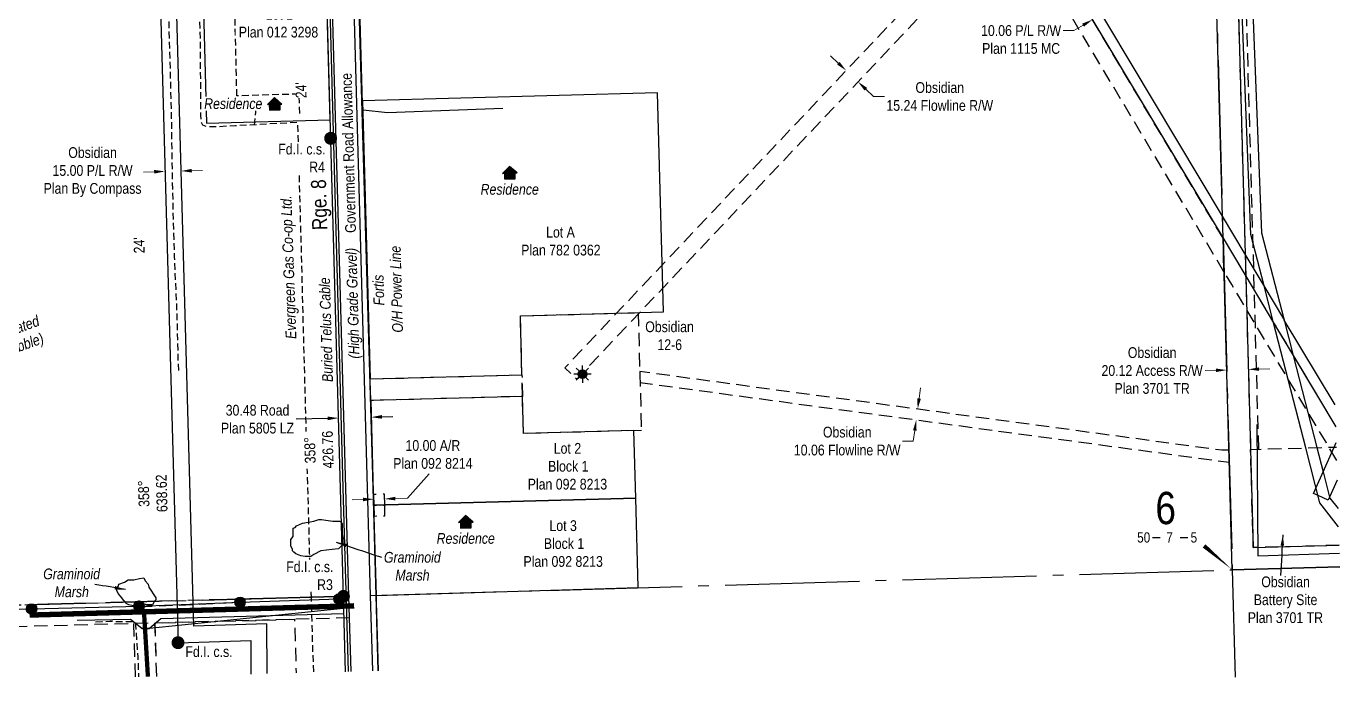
# Model space of a CAD drawing. Extents: x 628501 to 635392, y 5905924 to 5910752.
# Drawn here: x 631315 to 632537, y 5905937 to 5906545 of the extents above; entities that cross this region are included whole.
import ezdxf
from ezdxf.enums import TextEntityAlignment as Align

# ---------------------------------------------------------------- set-up
doc = ezdxf.new("R2010")
doc.units = 0
doc.header["$LTSCALE"] = 5
doc.header["$PDSIZE"] = 0.5
for name, pattern in [('foc-ACCESSROAD', [3.75, 2.5, -1.25]), ('foc-FLOWLINE', [3.75, 2.5, -1.25]), ('foc-QUARTERLINE', [33, 25, -3, 2, -3]), ('POWERLINE5', [7.8, 2.4, -0.6, 0.6, -0.6, 0.6, -0.6, 2.4]), ('UG_PIPE', [1.875, 1.25, -0.625])]:
    doc.linetypes.add(name, pattern=pattern)
doc.layers.get('Defpoints').update_dxf_attribs({"color": 9})
for name, color, linetype in [('10', 1, 'Continuous'), ('9', 3, 'Continuous'), ('AS-FENCE', 48, 'foc-FENCE'), ('AS-PIPE-UG', 44, 'UG_PIPE'), ('AS-PIPE-UG-T', 44, 'Continuous'), ('AS-POWER', 104, 'foc-POWER'), ('AS-POWER-EXISTING', 72, 'POWERLINE5'), ('AS-POWER-T', 104, 'Continuous'), ('AS-RESIDENCE', 14, 'Continuous'), ('AS-ROADS', 254, 'Continuous'), ('AS-TELEPHONE-T', 224, 'Continuous'), ('AS-TELUS', 224, 'foc-TEL'), ('C-AR', 13, 'foc-ACCESSROAD'), ('C-FLOWLINE', 13, 'foc-FLOWLINE'), ('C-RW', 13, 'Continuous'), ('C-WS', 13, 'foc-ACCESSROAD'), ('C-WS-S', 8, 'Continuous'), ('D-TXT', 6, 'Continuous'), ('F-AR', 190, 'foc-ACCESSROAD'), ('F-RW', 190, 'Continuous'), ('L-BD', 7, 'Continuous'), ('L-MON', 1, 'Continuous'), ('L-QSEC', 8, 'foc-QUARTERLINE'), ('L-ROAD-T', 7, 'Continuous'), ('L-SEC', 7, 'Continuous'), ('L-SECLBL', 7, 'Continuous'), ('L-TITLEDB', 4, 'Continuous'), ('L-TITLEDB-T', 4, 'Continuous'), ('WETLAND', 143, 'Continuous'), ('WETLAND-T', 146, 'Continuous')]:
    doc.layers.add(name, color=color, linetype=linetype)
for name, color, linetype, lineweight in [('AS-GENERAL', 48, 'Continuous', 18), ('C-FLOWLINE-T', 13, 'Continuous', 9), ('C-RW-T', 13, 'Continuous', 9), ('C-WS-T', 13, 'Continuous', 9), ('F-AR-T', 190, 'Continuous', 9), ('F-RW-T', 190, 'Continuous', 9), ('T-TEXT', 48, 'Continuous', 18)]:
    doc.layers.add(name, color=color, linetype=linetype, lineweight=lineweight)
doc.styles.add('80CG', font='ARIALN.TTF', dxfattribs={"height": 10})
doc.styles.add('80L', font='ARIALN.TTF', dxfattribs={"height": 10})
doc.styles.add('80LS', font='ARIALNI.TTF', dxfattribs={"height": 10})
doc.styles.add('foc-LtypeFont', font='ARIALN.TTF', dxfattribs={"height": 7.35})
doc.styles.add('SIMPLEX', font='ARIALN.TTF')
doc.linetypes.add('foc-FENCE', pattern='A,10,-1,["X",foc-LtypeFont,S=0.2,R=0,X=-0.625,Y=-0.75],-1.24', length=12.24)
doc.linetypes.add('foc-POWER', pattern='A,6,-1,["P",foc-LtypeFont,S=0.2,R=0,X=-0.625,Y=-0.75],-1.24,4', length=12.24)
doc.linetypes.add('foc-POWER_BURIED', pattern='A,10,-1,["P",foc-LtypeFont,S=0.2,R=0,X=-0.425,Y=-0.75],-2', length=13)
doc.linetypes.add('foc-TEL', pattern='A,2,-1,["T",foc-LtypeFont,S=0.2,R=0,X=-0.425,Y=-0.75],-1.24,8', length=12.24)
doc.dimstyles.new('Compass 5 000', dxfattribs={"dimscale": 5, "dimtxt": 9, "dimasz": 2, "dimexe": 0.2, "dimexo": 0.0625, "dimgap": 0.5, "dimtad": 0, "dimtih": 1, "dimtoh": 1, "dimzin": 0, "dimdsep": 46, "dimtxsty": '80CG', "dimcen": 0.1, "dimse1": 1, "dimse2": 1, "dimclrd": 256, "dimclrt": 256, "dimaunit": 1, "dimadec": 4, "dimazin": 0, "dimtfac": 0.06, "dimtofl": 0, "dimtmove": 0, "dimatfit": 1, "dimfxl": 0.2, "dimtolj": 1, "dimtzin": 0, "dimlwd": -1, "dimarcsym": 0})

# ---------------------------------------------------------------- blocks, each defined once
blk = doc.blocks.new('L-SECLBL')
at = {"layer": '9', "color": 7}
for p, q in [((-5.1, -27.8), (-12.3, -27.8)), ((20.7, -27.8), (13.5, -27.8))]:
    blk.add_line(p, q, dxfattribs=at)
at = {"layer": '10', "color": 2, "style": 'SIMPLEX'}
blk.add_attdef('SEC', text='', height=30, dxfattribs=at).set_placement((0, 0), align=Align.MIDDLE)
at = {"layer": '10', "color": 5, "style": '80L'}
blk.add_attdef('TWP', text='', height=9.5, dxfattribs=at).set_placement((-14.4, -27.4), align=Align.MIDDLE_RIGHT)
blk.add_attdef('RGE', text='', height=9.5, dxfattribs=at).set_placement((3.6, -27.4), align=Align.MIDDLE_CENTER)
blk.add_attdef('MER', text='', height=9.5, dxfattribs=at).set_placement((23.2, -27.4), align=Align.MIDDLE_LEFT)
blk = doc.blocks.new('POWERPOLE')
h = blk.add_hatch(color=255)
edge = h.paths.add_edge_path()
edge.add_arc((0, 0), 0.96, 0, 360)
at = {"linetype": 'Continuous'}
for p, q in [((0.68, -0.68), (-0.68, 0.68)), ((-0.68, -0.68), (0.68, 0.68))]:
    blk.add_line(p, q, dxfattribs=at)
blk.add_circle((0, 0), 0.96, dxfattribs=at)
blk = doc.blocks.new('*D403')
at = {"layer": 'C-FLOWLINE-T', "transparency": 16777216}
for p, q in [((632145.9, 5906198.2), (632147.3, 5906208.1)), ((632141.9, 5906168.4), (632140.6, 5906158.5)), ((632140.6, 5906158.5), (632130.6, 5906158.5))]:
    blk.add_line(p, q, dxfattribs=at)
for points in [[(632144.3, 5906198.4), (632147.6, 5906198), (632144.6, 5906188.3)], [(632140.3, 5906168.6), (632143.6, 5906168.2), (632143.3, 5906178.3)]]:
    blk.add_solid(points, dxfattribs=at)
at = {"layer": 'Defpoints', "color": 0, "transparency": 16777216}
for p in [(632143.3, 5906178.3), (632144.7, 5906178.1), (632146, 5906188.1)]:
    blk.add_point(p, dxfattribs=at)
at = {"layer": 'C-FLOWLINE-T', "transparency": 16777216, "insert": (632079.1, 5906158.5), "char_height": 10, "attachment_point": 5, "style": '80CG'}
blk.add_mtext('\\A1;Obsidian\\P10.06 Flowline R/W', dxfattribs=at)
blk = doc.blocks.new('*D404')
at = {"layer": 'C-FLOWLINE-T', "transparency": 16777216}
for p, q in [((632070.8, 5906510.4), (632063.6, 5906517.2)), ((632096.4, 5906486.1), (632103.7, 5906479.3)), ((632103.7, 5906479.3), (632113.7, 5906479.3))]:
    blk.add_line(p, q, dxfattribs=at)
for points in [[(632072, 5906511.6), (632069.7, 5906509.1), (632078.1, 5906503.5)], [(632097.6, 5906487.4), (632095.3, 5906484.9), (632089.2, 5906493)]]:
    blk.add_solid(points, dxfattribs=at)
at = {"layer": 'Defpoints', "color": 0, "transparency": 16777216}
for p in [(632070.6, 5906495.5), (632081.6, 5906485.1), (632089.2, 5906493)]:
    blk.add_point(p, dxfattribs=at)
at = {"layer": 'C-FLOWLINE-T', "transparency": 16777216, "insert": (632165.2, 5906479.3), "char_height": 10, "attachment_point": 5, "style": '80CG'}
blk.add_mtext('\\A1;Obsidian\\P15.24 Flowline R/W', dxfattribs=at)
blk = doc.blocks.new('*D418')
at = {"layer": 'C-RW-T', "transparency": 16777216}
for p, q in [((632462.3, 5906225.6), (632472.3, 5906225.8)), ((632422.2, 5906224.5), (632412.2, 5906224.2))]:
    blk.add_line(p, q, dxfattribs=at)
for points in [[(632422.2, 5906226.1), (632422.3, 5906222.8), (632432.2, 5906224.7)], [(632462.3, 5906227.2), (632462.4, 5906223.9), (632452.3, 5906225.3)]]:
    blk.add_solid(points, dxfattribs=at)
at = {"layer": 'Defpoints', "color": 0, "transparency": 16777216}
for p in [(632431.9, 5906235.4), (632452, 5906236), (632432.2, 5906224.7)]:
    blk.add_point(p, dxfattribs=at)
at = {"layer": 'C-RW-T', "transparency": 16777216, "insert": (632362.8, 5906224.2), "char_height": 10, "attachment_point": 5, "style": '80CG'}
blk.add_mtext('\\A1;Obsidian\\P20.12 Access R/W\\PPlan 3701 TR', dxfattribs=at)
blk = doc.blocks.new('*D420')
at = {"layer": 'Defpoints', "color": 0, "transparency": 16777216}
for p in [(632307.2, 5906550.9), (632309.4, 5906547.1), (632318.1, 5906552.3)]:
    blk.add_point(p, dxfattribs=at)
at = {"layer": 'F-RW-T', "transparency": 16777216}
for p, q in [((632324.4, 5906561.2), (632333, 5906566.4)), ((632298.6, 5906545.8), (632290, 5906540.7)), ((632290, 5906540.7), (632280, 5906540.7))]:
    blk.add_line(p, q, dxfattribs=at)
for points in [[(632323.5, 5906562.7), (632325.2, 5906559.8), (632315.8, 5906556.1)], [(632297.7, 5906547.2), (632299.4, 5906544.4), (632307.2, 5906550.9)]]:
    blk.add_solid(points, dxfattribs=at)
at = {"layer": 'F-RW-T', "transparency": 16777216, "insert": (632240.9, 5906540.7), "char_height": 10, "attachment_point": 5, "style": '80CG'}
blk.add_mtext('\\A1;Pembina\\P10.06 P/L R/W\\PPlan 1115 MC', dxfattribs=at)
blk = doc.blocks.new('*D431')
at = {"layer": 'Defpoints', "color": 0, "transparency": 16777216}
for p in [(631605, 5906205.3), (631635.5, 5906206.2), (631605.7, 5906180)]:
    blk.add_point(p, dxfattribs=at)
at = {"layer": 'L-TITLEDB-T', "transparency": 16777216}
for p, q in [((631595.7, 5906179.7), (631566.4, 5906178.9)), ((631646.2, 5906181.1), (631656.2, 5906181.4))]:
    blk.add_line(p, q, dxfattribs=at)
for points in [[(631595.7, 5906181.4), (631595.8, 5906178), (631605.7, 5906180)], [(631646.1, 5906182.8), (631646.2, 5906179.4), (631636.2, 5906180.8)]]:
    blk.add_solid(points, dxfattribs=at)
at = {"layer": 'L-TITLEDB-T', "transparency": 16777216, "insert": (631530.4, 5906178.9), "char_height": 10, "attachment_point": 5, "style": '80CG'}
blk.add_mtext('\\A1;30.48 Road \\PPlan 5805 LZ', dxfattribs=at)
blk = doc.blocks.new('res_occ')
for points in [[(0.1, 0.89), (-1.26, -0.37), (1.46, -0.37)], [(-0.9, -1.43), (1.1, -1.43), (1.1, -0.37), (-0.9, -0.37)]]:
    blk.add_hatch(color=14).paths.add_polyline_path(points)
at = {"color": 14}
for points in [[(0.1, 0.89), (-1.26, -0.37), (1.46, -0.37)], [(-0.9, -1.43), (1.1, -1.43), (1.1, -0.37), (-0.9, -0.37)]]:
    blk.add_lwpolyline(points, close=True, dxfattribs=at)
blk = doc.blocks.new('GAS')
h = blk.add_hatch(color=255)
h.dxf.hatch_style = 1
edge = h.paths.add_edge_path()
edge.add_arc((0, 0), 0.9, 0, 360)
for p, q in [((-0.81, 0), (-1.62, 0)), ((-0.57, 0.57), (-1.14, 1.14)), ((0, 0.81), (0, 1.62)), ((0.57, 0.57), (1.14, 1.14)), ((1.62, 0), (0.81, 0)), ((-0.57, -0.57), (-1.14, -1.14)), ((0, -0.81), (0, -1.62)), ((1.14, -1.14), (0.57, -0.57))]:
    blk.add_line(p, q)
blk.add_circle((0, 0), 0.8)
blk = doc.blocks.new('fdia')
at = {"color": 255, "const_width": 1}
blk.add_lwpolyline([(-0.5, 0, 1), (0.5, 0, 1)], format="xyb", close=True, dxfattribs=at)
blk = doc.blocks.new('Fdiaa')
blk.add_blockref('fdia', (0, 0))
blk = doc.blocks.new('fdib')
at = {"color": 1, "const_width": 1.6}
blk.add_lwpolyline([(-0.4, 0, 1), (0.4, 0, 1)], format="xyb", close=True, dxfattribs=at)
at = {"color": 1}
blk.add_circle((0, 0), 0.8, dxfattribs=at)
blk = doc.blocks.new('Fdibb')
blk.add_blockref('fdib', (0, 0))
blk = doc.blocks.new('fdicc')
for name in ['Fdibb', 'Fdiaa']:
    blk.add_blockref(name, (0, 0))
blk = doc.blocks.new('FDI')
blk.add_blockref('fdicc', (0, 0))
blk = doc.blocks.new('*D554')
at = {"layer": 'C-RW-T', "transparency": 16777216}
for p, q in [((631434.3, 5906409.3), (631424.3, 5906409)), ((631469.2, 5906410.3), (631479.2, 5906410.6))]:
    blk.add_line(p, q, dxfattribs=at)
for points in [[(631434.2, 5906411), (631434.3, 5906407.6), (631444.3, 5906409.6)], [(631469.2, 5906412), (631469.3, 5906408.6), (631459.2, 5906410)]]:
    blk.add_solid(points, dxfattribs=at)
at = {"layer": 'Defpoints', "color": 0, "transparency": 16777216}
for p in [(631444.2, 5906413.1), (631444.3, 5906409.6), (631459.1, 5906413.5)]:
    blk.add_point(p, dxfattribs=at)
at = {"layer": 'C-RW-T', "transparency": 16777216, "insert": (631376.9, 5906409), "char_height": 10, "attachment_point": 5, "style": '80CG'}
blk.add_mtext('\\A1;Obsidian\\P15.00 P/L R/W\\PPlan By Compass', dxfattribs=at)

msp = doc.modelspace()

# ---------------------------------------------------------------- linework, layer by layer
at = {"layer": 'AS-FENCE', "flags": 128}
for points in [[(631610.261, 5906009.17), (631610.492, 5906002.55), (631429.924, 5905984.171), (631422.636, 5905984.108)], [(631440.363, 5905993.228), (631429.925, 5905984.174)], [(631610.795, 5905997.802), (631440.375, 5905993.229), (631429.937, 5905984.175)], [(631422.652, 5905984.111), (631412.162, 5905992.331), (631362.68, 5905991.387)], [(631422.64, 5905984.11), (631412.15, 5905992.33)]]:
    msp.add_lwpolyline(points, dxfattribs=at)
at = {"layer": 'AS-GENERAL', "const_width": 1.5, "flags": 128}
for points in [[(631610.504, 5906002.551), (631610.341, 5906011.468)], [(631429.936, 5905984.172), (631422.648, 5905984.109)]]:
    msp.add_lwpolyline(points, dxfattribs=at)
at = {"layer": 'AS-PIPE-UG', "flags": 128}
for points in [[(631580.28, 5906015.492), (631578.887, 5906054.291), (631578.121, 5906085.477), (631576.34, 5906145.331), (631574.725, 5906206.774), (631572.804, 5906275.947), (631571.443, 5906332.282), (631569.727, 5906389.157), (631568.605, 5906433.947), (631567.742, 5906455.136), (631509.944, 5906452.076), (631495.077, 5906451.255), (631483.42, 5906451.26), (631479.619, 5906452.636), (631478.238, 5906455.261), (631477.726, 5906461.741), (631477.635, 5906477.418), (631477.342, 5906528.892), (631475.909, 5906577.961), (631474.147, 5906634.483), (631473.724, 5906664.353), (631474.469, 5906666.313), (631476.643, 5906668.339), (631480.983, 5906669.421), (631511.939, 5906669.682), (631533.986, 5906670.997), (631550.062, 5906672.164), (631553.156, 5906673.004), (631555.305, 5906673.925), (631556.255, 5906674.533), (631558.561, 5906676.549), (631560.419, 5906679.595), (631561.618, 5906683.178), (631561.572, 5906689.092), (631560.059, 5906725.72), (631558.696, 5906767.84), (631558.084, 5906795.031), (631557.351, 5906815.168), (631557.61, 5906840.237)], [(631445.254, 5906605.338), (631445.543, 5906600.537), (631446.219, 5906589.294), (631447.721, 5906549.625), (631449.08, 5906501.872), (631450.184, 5906459.331), (631450.64, 5906421.337), (631451.609, 5906375.853), (631452.935, 5906330.031), (631455.157, 5906280.147), (631456.347, 5906235.116), (631456.779, 5906223.473)], [(631580.32, 5906015.443), (631580.73, 5905996.155), (631581.251, 5905975.204), (631582.362, 5905943.135)], [(631379.742, 5905990.375), (631392.832, 5905990.771), (631407.892, 5905990.685), (631412.376, 5905990.701), (631414.209, 5905990.541), (631415.172, 5905990.549), (631416.116, 5905990.204), (631416.57, 5905989.166), (631416.765, 5905987.278), (631417.428, 5905979.904), (631418.079, 5905970.412), (631418.993, 5905957.555), (631419.749, 5905939.08)], [(631379.755, 5905990.375), (631392.844, 5905990.772), (631407.904, 5905990.686), (631412.388, 5905990.702), (631414.221, 5905990.542), (631415.184, 5905990.55), (631416.128, 5905990.205), (631416.582, 5905989.167), (631416.777, 5905987.279), (631417.44, 5905979.905), (631418.091, 5905970.412), (631419.005, 5905957.556), (631419.761, 5905939.081)]]:
    msp.add_lwpolyline(points, dxfattribs=at)
at = {"layer": 'AS-PIPE-UG'}
for points in [[(631569.668, 5906463.652), (631569.036, 5906481.643), (631511.22, 5906479.993), (631508.277, 5906600.968)], [(631527.461, 5906452.589), (631529.119, 5906467.97), (631529.628, 5906470.824)]]:
    msp.add_lwpolyline(points, dxfattribs=at)
at = {"layer": 'AS-POWER', "flags": 128}
for points in [[(631642.889, 5905944.645), (631638.115, 5906115.855), (631620.777, 5906709.453), (631617.604, 5906807.528), (631615.219, 5906904.895), (631612.058, 5907001.184), (631592.89, 5907723.276)], [(631320.176, 5906002.251), (631420.121, 5906004.942), (631514.177, 5906008.598), (631606.138, 5906011.559)], [(630719.511, 5905985.994), (631320.176, 5906002.251)]]:
    msp.add_lwpolyline(points, dxfattribs=at)
at = {"layer": 'AS-POWER', "linetype": 'foc-POWER_BURIED', "flags": 128}
for points in [[(631628.561, 5906467), (631651.327, 5906464.414), (631758.807, 5906468.479)], [(632460.177, 5906174.094), (632461.021, 5906051.82), (632537.012, 5906054.068)]]:
    msp.add_lwpolyline(points, dxfattribs=at)
at = {"layer": 'AS-ROADS', "flags": 128}
for points, const_width in [([(631318.479, 5905996.575), (631620.296, 5906005.183)], 5), ([(631424.761, 5905999.606), (631428.417, 5905939.296)], 4)]:
    msp.add_lwpolyline(points, dxfattribs=dict(at, const_width=const_width))
at = {"layer": 'AS-TELUS', "flags": 128}
for points in [[(631610.161, 5906115.137), (631566.275, 5907726.334)], [(631614.965, 5905943.948), (631610.161, 5906115.137)]]:
    msp.add_lwpolyline(points, dxfattribs=at)
at = {"layer": 'C-AR'}
for p, q in [((631610.341, 5906013.968), (630719.424, 5905990.115)), ((631616.091, 5905994.001), (630719.849, 5905970.01)), ((631416.784, 5905939.006), (631415.334, 5905988.627)), ((631436.612, 5905939.501), (631435.161, 5905989.105))]:
    msp.add_line(p, q, dxfattribs=at)
at = {"layer": 'C-AR', "color": 5}
msp.add_line((631420.009, 5906004.194), (631514.177, 5906008.598), dxfattribs=at)
at = {"layer": 'C-AR', "flags": 128}
msp.add_lwpolyline([(631635.183, 5906216.387), (631776.464, 5906220.253), (631776.956, 5906200.205), (631635.742, 5906196.292), (631635.183, 5906216.387)], close=True, dxfattribs=at)
at = {"layer": 'C-FLOWLINE', "flags": 128}
for points in [[(632429.658, 5906316.263), (632279.259, 5906567.914), (632218.261, 5906629.51), (631827.376, 5906216.261), (631816.308, 5906226.73), (632207.788, 5906640.608), (632200.791, 5906690.46), (632185.55, 5907393.654)], [(632428.809, 5906347.381), (632291.387, 5906577.319), (632222.257, 5906647.126), (632215.981, 5906691.847), (632200.779, 5907394.101)], [(632420.624, 5906641.506), (632448.039, 5906642.262), (632461.714, 5906150.953)], [(632420.826, 5906634.191), (632440.927, 5906634.746), (632454.4, 5906150.749)], [(632534.601, 5906140.625), (632531.016, 5906146.604), (632524.588, 5906157.446), (632507.51, 5906185.989), (632489.296, 5906216.433), (632481.014, 5906230.277), (632462.778, 5906260.792), (632443.679, 5906292.756), (632436.818, 5906304.235), (632429.666, 5906316.209), (632428.799, 5906347.397), (632449.909, 5906312.057), (632456.769, 5906300.579), (632475.869, 5906268.613), (632494.101, 5906238.102), (632533.731, 5906171.865)]]:
    msp.add_lwpolyline(points, dxfattribs=at)
msp.add_lwpolyline([(632434.298, 5906150.171), (632427.612, 5906149.978), (631886.101, 5906223.247), (631886.375, 5906213.061), (632434.612, 5906138.883)], close=True, dxfattribs=at)
at = {"layer": 'C-RW', "flags": 128}
for points in [[(632536.326, 5906078.678), (632518.989, 5906101.032), (632505.817, 5906152.23), (632475.869, 5906268.613), (632466.979, 5906303.091), (632454.641, 5906350.972), (632435.407, 5906843.295)], [(632445.455, 5906843.686), (632464.645, 5906352.438), (632485.244, 5906272.527), (632494.102, 5906238.102), (632516.121, 5906152.525), (632521.905, 5906130.05), (632527.992, 5906106.392), (632528.209, 5906105.551), (632535.852, 5906095.695)], [(631539.262, 5905942.061), (631539.012, 5905988.361), (631470.994, 5905986.29), (631449.938, 5906745.464), (631483.979, 5906781.393), (631588.878, 5906784.315), (631588.461, 5906799.305), (631477.36, 5906796.21), (631434.776, 5906751.264), (631456.421, 5905970.844), (631524.1, 5905972.905), (631524.269, 5905941.687)], [(632420.826, 5906634.191), (632440.927, 5906634.746), (632449.337, 5906332.616), (632449.909, 5906312.057), (632454.4, 5906150.749), (632456.944, 5906059.374), (632536.8, 5906061.671)], [(632537.361, 5906041.517), (632537.361, 5906041.517), (632437.401, 5906038.694), (632428.809, 5906347.381), (632428.237, 5906367.941), (632420.826, 5906634.191)]]:
    msp.add_lwpolyline(points, dxfattribs=at)
at = {"layer": 'C-WS'}
msp.add_lwpolyline([(631774.962, 5906275.12), (631884.621, 5906278.121), (631887.576, 5906168.528), (631777.918, 5906165.489), (631776.956, 5906200.205), (631776.464, 5906220.253)], close=True, dxfattribs=at)
at = {"layer": 'C-WS', "flags": 128}
for points in [[(632536.802, 5906061.586), (632456.944, 5906059.374), (632454.4, 5906150.749), (632534.255, 5906153.048)], [(631436.616, 5905939.501), (631434.969, 5905989.147), (631564.884, 5905992.627), (631566.224, 5905942.733)]]:
    msp.add_lwpolyline(points, dxfattribs=at)
at = {"layer": 'F-AR', "flags": 128}
for points in [[(631638.44, 5906108.763), (631638.716, 5906098.773), (631648.706, 5906099.048), (631648.431, 5906109.039), (631638.44, 5906108.763)], [(631638.716, 5906098.773), (631638.992, 5906088.782), (631648.982, 5906089.058), (631648.706, 5906099.048), (631638.716, 5906098.773)]]:
    msp.add_lwpolyline(points, close=True, dxfattribs=at)
at = {"layer": 'F-AR-T'}
for p, q in [((631628.566, 5906104.191), (631618.573, 5906103.915)), ((631658.542, 5906105.018), (631669.876, 5906105.33))]:
    msp.add_line(p, q, dxfattribs=at)
for points in [[(631628.52, 5906105.856), (631628.612, 5906102.525), (631638.559, 5906104.466)], [(631658.496, 5906106.683), (631658.588, 5906103.352), (631648.549, 5906104.742)]]:
    msp.add_solid(points, dxfattribs=at)
at = {"layer": 'F-RW', "flags": 128}
for points in [[(632533.164, 5906192.204), (632485.607, 5906271.121), (632485.244, 5906272.527), (632466.979, 5906303.091), (632449.337, 5906332.616), (632428.237, 5906367.941), (632300.677, 5906581.377), (632270.202, 5906685.382), (632175.168, 5906835.713), (632169.396, 5906844.845), (632160.388, 5906840.171), (632163.487, 5906835.373), (632260.95, 5906681.201), (632291.387, 5906577.319), (632428.809, 5906347.381), (632449.909, 5906312.057), (632475.869, 5906268.613), (632494.102, 5906238.102), (632533.731, 5906171.865)], [(632535.112, 5906122.268), (632527.992, 5906106.392), (632526.75, 5906103.619), (632517.224, 5906107.892), (632512.848, 5906109.856), (632515.308, 5906115.34), (632521.905, 5906130.05), (632532.192, 5906152.988), (632534.136, 5906157.323)]]:
    msp.add_lwpolyline(points, dxfattribs=at)
at = {"layer": 'L-QSEC'}
for p, q in [((632415.016, 5906842.974), (632437.376, 5906038.632)), ((631635.611, 5906014.67), (632437.376, 5906038.632)), ((632437.376, 5906038.632), (632537.361, 5906041.517)), ((632437.376, 5906038.632), (632440.153, 5905938.732)), ((631615.505, 5906014.111), (630727.109, 5905990.327)), ((630819.203, 5905992.79), (631610.329, 5906013.967))]:
    msp.add_line(p, q, dxfattribs=at)
at = {"layer": 'L-SEC'}
for p, q in [((631617.473, 5905944.011), (631615.505, 5906014.111)), ((631637.58, 5905944.512), (631635.611, 5906014.67))]:
    msp.add_line(p, q, dxfattribs=at)
at = {"layer": 'L-SEC', "color": 4, "flags": 128}
for points in [[(631610.309, 5906013.938), (631587.934, 5906818.26)], [(631615.485, 5906014.082), (631593.11, 5906818.404)]]:
    msp.add_lwpolyline(points, dxfattribs=at)
at = {"layer": 'L-SEC', "flags": 128}
msp.add_lwpolyline([(631635.587, 5906014.669), (631613.213, 5906818.963)], dxfattribs=at)
at = {"layer": 'L-SECLBL', "flags": 128}
msp.add_lwpolyline([(632437.374, 5906038.693, 0, 4, 0), (632411.132, 5906060.983, 0, 0, 0)], format="xyseb", dxfattribs=at)
at = {"layer": 'L-TITLEDB', "flags": 128}
for points in [[(631477.208, 5906665.564), (631483.034, 5906454.415), (631597.995, 5906457.587), (631592.124, 5906668.735)], [(631627.987, 5906475.225), (631635.183, 5906216.387), (631776.464, 5906220.253), (631774.962, 5906275.12), (631908.045, 5906278.762), (631902.46, 5906482.795)], [(631635.742, 5906196.292), (631638.453, 5906098.765), (631882.258, 5906105.494), (631880.517, 5906168.333), (631777.918, 5906165.489), (631776.956, 5906200.205)], [(631640.784, 5906014.822), (631884.568, 5906022.11), (631882.258, 5906105.494), (631638.453, 5906098.765), (631640.784, 5906014.822)]]:
    msp.add_lwpolyline(points, close=True, dxfattribs=at)
for points in [[(631612.296, 5905943.882), (631610.329, 5906013.967)], [(631642.754, 5905944.641), (631640.784, 5906014.822)]]:
    msp.add_lwpolyline(points, dxfattribs=at)
at = {"layer": 'WETLAND'}
for points in [[(631605.846, 5906058.352), (631599.893, 5906057.691), (631594.602, 5906057.029), (631589.31, 5906056.368), (631587.987, 5906055.707), (631584.018, 5906053.722), (631582.695, 5906053.061), (631580.049, 5906051.076), (631577.404, 5906051.076), (631574.758, 5906051.076), (631570.789, 5906051.738), (631566.159, 5906053.722), (631564.174, 5906055.045), (631562.851, 5906056.368), (631562.851, 5906057.691), (631561.529, 5906060.998), (631561.529, 5906064.967), (631561.529, 5906066.951), (631563.513, 5906069.597), (631563.513, 5906074.227), (631563.513, 5906077.535), (631565.497, 5906078.196), (631566.82, 5906079.519), (631572.112, 5906082.165), (631579.388, 5906083.488), (631582.695, 5906084.149), (631587.325, 5906085.472), (631589.971, 5906085.472), (631593.94, 5906084.811), (631600.555, 5906084.149), (631603.862, 5906084.149), (631607.169, 5906084.149), (631609.154, 5906081.503), (631609.154, 5906078.858), (631609.154, 5906076.212), (631609.154, 5906074.227), (631609.154, 5906071.582), (631609.815, 5906068.274), (631609.815, 5906066.29), (631609.815, 5906062.983), (631609.154, 5906061.66), (631605.846, 5906058.352)], [(631429.237, 5906022.634), (631435.851, 5906012.712), (631435.851, 5906010.727), (631434.528, 5906009.404), (631432.544, 5906006.097), (631430.56, 5906006.097), (631427.252, 5906006.097), (631425.268, 5906006.759), (631421.961, 5906006.759), (631419.976, 5906006.097), (631417.33, 5906004.774), (631413.362, 5906005.436), (631410.716, 5906006.097), (631408.07, 5906007.42), (631407.408, 5906008.743), (631406.086, 5906010.066), (631402.778, 5906014.035), (631400.794, 5906016.68), (631399.471, 5906019.326), (631398.148, 5906021.972), (631400.794, 5906023.295), (631401.455, 5906025.279), (631406.747, 5906027.264), (631410.054, 5906029.248), (631415.346, 5906029.248), (631420.638, 5906030.571), (631424.606, 5906031.233), (631425.929, 5906028.587), (631428.575, 5906025.279), (631429.237, 5906022.634)]]:
    msp.add_lwpolyline(points, close=True, dxfattribs=at)

# ---------------------------------------------------------------- block references
at = {"layer": 'AS-POWER-EXISTING'}
for p, xscale, yscale, zscale in [((631420.108, 5906004.919), 4.999999999999975, 4.999999999999975, 4.999999999999975), ((631420.109, 5906004.942), 4.999999999999975, 4.999999999999975, 4.999999999999975), ((631420.109, 5906004.941), 4.999999999999985, 4.999999999999985, 4.999999999999985), ((631420.121, 5906004.942), 5.000000000000006, 5.000000000000006, 5.000000000000006), ((631514.165, 5906008.597), 4.999999999999975, 4.999999999999975, 4.999999999999975), ((631514.177, 5906008.598), 5.000000000000006, 5.000000000000006, 5.000000000000006), ((631606.126, 5906011.558), 4.999999999999985, 4.999999999999985, 4.999999999999985), ((631606.127, 5906011.559), 4.999999999999975, 4.999999999999975, 4.999999999999975), ((631606.138, 5906011.559), 5.000000000000006, 5.000000000000006, 5.000000000000006)]:
    msp.add_blockref('POWERPOLE', p, dxfattribs=dict(at, xscale=xscale, yscale=yscale, zscale=zscale))
at = {"layer": 'AS-RESIDENCE', "xscale": 4.998401599999966, "yscale": 4.998401599999966, "zscale": 49.83267434244253, "rotation": 1.469668790184736}
for p in [(631545.833, 5906473.936), (631764.561, 5906409.836), (631723.641, 5906084.859)]:
    msp.add_blockref('res_occ', p, dxfattribs=at)
at = {"layer": 'C-WS-S', "xscale": 4.999999999999992, "yscale": 4.999999999999992, "zscale": 4.999999999999992}
msp.add_blockref('GAS', (631832.717, 5906220.849), dxfattribs=at)
at = {"layer": 'L-MON', "xscale": 4.999999999999968, "yscale": 4.999999999999968, "zscale": 4.999999999999968}
for p in [(631598.436, 5906440.394), (631610.309, 5906013.938)]:
    msp.add_blockref('FDI', p, dxfattribs=at)
at = {"layer": 'L-MON', "color": 6, "xscale": 4.999999999999977, "yscale": 4.999999999999977, "zscale": 4.999999999999977}
msp.add_blockref('FDI', (631456.421, 5905970.844), dxfattribs=at)
at = {"layer": 'L-SECLBL', "color": 2}
msp.add_blockref('L-SECLBL', (632375.406, 5906096.256), dxfattribs=at).add_auto_attribs({'SEC': '6', 'TWP': '50', 'RGE': '7', 'MER': '5'})

# ---------------------------------------------------------------- texts
at = {"layer": 'AS-PIPE-UG-T', "insert": (631556.619, 5906253.157), "char_height": 9.9968, "attachment_point": 1, "rotation": 92.012189, "style": '80L'}
msp.add_mtext_dynamic_manual_height_columns('\\pi0.30413;{\\fArial Narrow|b0|i1|c0|p34;Evergreen Gas Co-op Ltd.}', width=132.60562, gutter_width=99.968, heights=[0], dxfattribs=at)
at = {"layer": 'AS-POWER-T', "insert": (631639.141, 5906258.341), "char_height": 9.99686, "attachment_point": 1, "rotation": 91.592586, "style": '80L'}
msp.add_mtext_dynamic_manual_height_columns('\\pi26.31;{\\fArial Narrow|b0|i1|c0|p34;Fortis\\P\\pi0.58773;O/H Power Line}', width=80.67299, gutter_width=50, heights=[0], dxfattribs=at)
at = {"layer": 'AS-TELEPHONE-T', "insert": (631590.687, 5906213.083), "char_height": 9.9968, "attachment_point": 1, "rotation": 91.774167, "style": '80L'}
msp.add_mtext_dynamic_manual_height_columns('\\pi0.29888;{\\fArial Narrow|b0|i1|c0|p34;Buried Telus Cable}', width=97.20398, gutter_width=99.968, heights=[0], dxfattribs=at)
at = {"layer": 'C-WS-T', "char_height": 10, "attachment_point": 1, "style": '80L'}
for s, width, insert in [('\\pi0.33279;Obsidian\\P\\pi11.673;12-6', 44.49914, (631890.813, 5906269.986)), ('\\pi13.067;Obsidian\\P\\pi6.045;Battery Site\\P\\pi0.47879;Plan 3701 TR', 69.96848, (632451.297, 5906032.52))]:
    msp.add_mtext_dynamic_manual_height_columns(s, width=width, gutter_width=49.984, heights=[0], dxfattribs=dict(at, insert=insert))
at = {"layer": 'D-TXT', "color": 3, "insert": (631581.349, 5906354.775), "char_height": 14, "attachment_point": 1, "rotation": 91.581942, "style": '80L'}
msp.add_mtext_dynamic_manual_height_columns('Rge. 8', width=73.73168, gutter_width=47.485, heights=[0], dxfattribs=at)
at = {"layer": 'L-BD', "char_height": 9.99686, "attachment_point": 1, "rotation": 91.588695, "style": '80L'}
for s, insert in [("\\pi20.98;24'", (631416.01, 5906312.216)), ('\\pi16.35;358°\\P\\pi10.997;638.62', (631420.32, 5906080.849))]:
    msp.add_mtext_dynamic_manual_height_columns(s, width=56.00723, gutter_width=50, heights=[0], dxfattribs=dict(at, insert=insert))
at = {"layer": 'L-MON', "insert": (631463.295, 5905967.529), "char_height": 9.9969, "attachment_point": 1, "style": '80L'}
msp.add_mtext_dynamic_manual_height_columns('Fd.I. c.s.', width=44.77953, gutter_width=50, heights=[0], dxfattribs=at)
at = {"layer": 'L-ROAD-T', "style": '80L'}
msp.add_text('Government Road Allowance', height=10, rotation=91.580549, dxfattribs=at).set_placement((631615.034, 5906426.806), align=Align.MIDDLE_CENTER)
at = {"layer": 'T-TEXT', "style": '80LS'}
msp.add_text('(High Grade Gravel)', height=10, rotation=91.580549, dxfattribs=at).set_placement((631618.896, 5906286.859), align=Align.MIDDLE_CENTER)
at = {"layer": 'T-TEXT', "insert": (631276.577, 5906258.223), "char_height": 9.99574, "attachment_point": 1, "rotation": 20, "style": '80LS', "bg_fill": 2}
msp.add_mtext_dynamic_manual_height_columns('\\pi0.56818;Cultivated\\P\\pi3.3739;(Stubble)', width=51.5787, gutter_width=49.984, heights=[0], dxfattribs=at)

# ---------------------------------------------------------------- dimensions: what is measured, and where the dimension line sits
at = {"layer": 'C-FLOWLINE-T', "color": 3}
for p1, p2, distance, text, picture, middle in [((632070.565, 5906495.535), (632081.633, 5906485.065), 10.946, 'Obsidian\\P15.24 Flowline R/W', '*D404', (632165.179, 5906479.274)), ((632146.02, 5906188.079), (632144.672, 5906178.113), -1.43, 'Obsidian\\P10.06 Flowline R/W', '*D403', (632079.079, 5906158.485))]:
    dim = msp.add_aligned_dim(p1=p1, p2=p2, distance=distance, text=text, dimstyle='Compass 5 000', dxfattribs=at)
    dim.commit()
    dim.dimension.update_dxf_attribs({"geometry": picture, "text_midpoint": middle})
at = {"layer": 'C-RW-T', "color": 6}
dim = msp.add_aligned_dim(p1=(631459.146, 5906413.479), p2=(631444.156, 5906413.064), distance=3.473, text='Obsidian\\P15.00 P/L R/W\\PPlan By Compass', dimstyle='Compass 5 000', dxfattribs=at)
dim.commit()
dim.dimension.update_dxf_attribs({"geometry": '*D554', "text_midpoint": (631376.896, 5906409.038)})
at = {"layer": 'C-RW-T'}
dim = msp.add_aligned_dim(p1=(632452.026, 5906235.997), p2=(632431.925, 5906235.437), distance=10.712, text='Obsidian\\P20.12 Access R/W\\PPlan 3701 TR', dimstyle='Compass 5 000', dxfattribs=at)
dim.commit()
dim.dimension.update_dxf_attribs({"geometry": '*D418', "text_midpoint": (632362.824, 5906224.173)})
at = {"layer": 'F-RW-T'}
dim = msp.add_aligned_dim(p1=(632318.071, 5906552.272), p2=(632309.439, 5906547.113), distance=-4.453, text='Pembina\\P10.06 P/L R/W\\PPlan 1115 MC', dimstyle='Compass 5 000', dxfattribs=at)
dim.commit()
dim.dimension.update_dxf_attribs({"geometry": '*D420', "text_midpoint": (632240.901, 5906540.676)})

# ---------------------------------------------------------------- leaders
at = {"layer": 'C-RW-T', "path_type": 1}
msp.add_leader([(632484.512, 5906071.131), (632482.195, 5906033.368)], dimstyle='Compass 5 000', override={"dimgap": 0.5, "dimtad": 0}, dxfattribs=at)

# ---------------------------------------------------------------- next in the draw order: texts
at = {"layer": 'AS-RESIDENCE', "char_height": 10, "attachment_point": 1, "style": '80L', "bg_fill": 3, "box_fill_scale": 1.15, "bg_fill_color": 256, "bg_fill_true_color": 256, "bg_fill_transparency": 0}
for insert in [(631480.344, 5906477.731), (631737.58, 5906397.949)]:
    msp.add_mtext_dynamic_manual_height_columns('\\pi0.42155;{\\fArial Narrow|b0|i1|c0|p34;Residence}', width=54.13096, gutter_width=49.984, heights=[0], dxfattribs=dict(at, insert=insert))
at = {"layer": 'F-AR-T', "insert": (631693.554, 5906146.062), "char_height": 9.9968, "attachment_point": 5, "style": '80CG', "bg_fill": 2}
msp.add_mtext('\\A1;10.00 A/R\\PPlan 092 8214', dxfattribs=at)
at = {"layer": 'L-BD', "color": 3, "insert": (631565.833, 5906485.088), "char_height": 9.9937, "width": 14.46335, "attachment_point": 2, "rotation": 91.5935, "style": '80L', "bg_fill": 3, "box_fill_scale": 1, "bg_fill_color": 256, "bg_fill_transparency": 0}
msp.add_mtext("24'", dxfattribs=at)
at = {"layer": 'L-TITLEDB-T', "char_height": 9.9968, "attachment_point": 1, "style": '80L', "bg_fill": 3, "box_fill_scale": 1.15, "bg_fill_color": 256, "bg_fill_true_color": 256, "bg_fill_transparency": 0}
for s, insert in [('\\pi24.663;Lot A\\P\\pi1.4473;Plan 782 0362', (631774.268, 5906358.044)), ('\\pi25.614;Lot 2\\P\\pi20.343;Block 1\\P\\pi1.4167;Plan 092 8213', (631780.422, 5906156.795))]:
    msp.add_mtext_dynamic_manual_height_columns(s, width=75.27945, gutter_width=49.984, heights=[0], dxfattribs=dict(at, insert=insert))
at = {"layer": 'L-TITLEDB-T', "insert": (631776.452, 5906084.819), "char_height": 9.9968, "attachment_point": 1, "style": '80L', "bg_fill": 2}
msp.add_mtext_dynamic_manual_height_columns('\\pi25.584;Lot 3\\P\\pi20.343;Block 1\\P\\pi1.4167;Plan 092 8213', width=75.27945, gutter_width=49.984, heights=[0], dxfattribs=at)
at = {"layer": 'WETLAND-T', "char_height": 10, "attachment_point": 1, "style": '80L', "bg_fill": 2}
for insert in [(631647.432, 5906055.384), (631330.397, 5906039.919)]:
    msp.add_mtext_dynamic_manual_height_columns('\\pi0.59738;{\\fArial Narrow|b0|i1|c0|p34;Graminoid\\P\\pi11.249;Marsh}', width=53.48672, gutter_width=99.968, heights=[0], dxfattribs=dict(at, insert=insert))

# ---------------------------------------------------------------- next in the draw order: linework, layer by layer
at = {"layer": 'AS-POWER', "flags": 128}
msp.add_lwpolyline([(631642.889, 5905944.645), (631638.115, 5906115.855), (631620.777, 5906709.453), (631617.604, 5906807.528), (631615.219, 5906904.895), (631612.058, 5907001.184), (631592.89, 5907723.276)], dxfattribs=at)
at = {"layer": 'F-AR-T'}
msp.add_line((631669.876, 5906105.33), (631690.159, 5906128.182), dxfattribs=at)
at = {"layer": 'L-SEC', "color": 4, "flags": 128}
msp.add_lwpolyline([(631640.768, 5906014.785), (631618.393, 5906819.107)], dxfattribs=at)

# ---------------------------------------------------------------- next in the draw order: block references
at = {"layer": 'AS-POWER-EXISTING'}
for p, xscale, yscale, zscale in [((631320.076, 5906002.214), 4.999999999999975, 4.999999999999975, 4.999999999999975), ((631320.164, 5906002.25), 4.999999999999985, 4.999999999999985, 4.999999999999985), ((631320.164, 5906002.25), 4.999999999999975, 4.999999999999975, 4.999999999999975), ((631320.176, 5906002.251), 5.000000000000006, 5.000000000000006, 5.000000000000006)]:
    msp.add_blockref('POWERPOLE', p, dxfattribs=dict(at, xscale=xscale, yscale=yscale, zscale=zscale))

# ---------------------------------------------------------------- next in the draw order: texts
at = {"layer": 'AS-RESIDENCE', "insert": (631696.66, 5906072.972), "char_height": 10, "attachment_point": 1, "style": '80L', "bg_fill": 3, "box_fill_scale": 1.15, "bg_fill_color": 256, "bg_fill_true_color": 256, "bg_fill_transparency": 0}
msp.add_mtext_dynamic_manual_height_columns('\\pi0.42155;{\\fArial Narrow|b0|i1|c0|p34;Residence}', width=54.13096, gutter_width=49.984, heights=[0], dxfattribs=at)

# ---------------------------------------------------------------- next in the draw order: leaders
at = {"layer": 'WETLAND-T', "path_type": 1}
for points in [[(631603.575, 5906064.503), (631645.666, 5906050.384)], [(631407.414, 5906020.346), (631379.106, 5906025.145)]]:
    msp.add_leader(points, dimstyle='Compass 5 000', override={"dimgap": 0.5, "dimtad": 0}, dxfattribs=at)

# ---------------------------------------------------------------- next in the draw order: texts
at = {"layer": 'L-BD', "color": 3, "insert": (631574.17, 5906149.975), "char_height": 9.9937, "width": 34.57349, "attachment_point": 2, "rotation": 91.5935, "style": '80L', "bg_fill": 3, "box_fill_scale": 1, "bg_fill_color": 256, "bg_fill_transparency": 0}
msp.add_mtext('358°\\P426.76', dxfattribs=at)
at = {"layer": 'L-MON', "char_height": 9.99882, "attachment_point": 1, "style": '80L', "bg_fill": 3, "box_fill_scale": 1.15, "bg_fill_color": 256, "bg_fill_true_color": 256, "bg_fill_transparency": 0}
for s, insert in [('\\pi2.3303;Fd.I. c.s.\\P\\pi31.133;R4', (631547.377, 5906435.404)), ('\\pi2.3303;Fd.I. c.s.\\P\\pi31.113;R3', (631554.757, 5906046.568))]:
    msp.add_mtext_dynamic_manual_height_columns(s, width=44.32394, gutter_width=49.974, heights=[0], dxfattribs=dict(at, insert=insert))
at = {"layer": 'L-TITLEDB-T', "insert": (631511.587, 5906560.977), "char_height": 9.9968, "attachment_point": 1, "style": '80L', "bg_fill": 3, "box_fill_scale": 1.15, "bg_fill_color": 256, "bg_fill_true_color": 256, "bg_fill_transparency": 0}
msp.add_mtext_dynamic_manual_height_columns('\\pi26.371;Lot 1\\P\\pi1.403;Plan 012 3298', width=75.27945, gutter_width=49.984, heights=[0], dxfattribs=at)

# ---------------------------------------------------------------- next in the draw order: block references
at = {"layer": 'L-MON', "xscale": 4.999999999999975, "yscale": 4.999999999999975, "zscale": 4.999999999999975}
for p in [(631598.438, 5906440.451), (631610.329, 5906013.967)]:
    msp.add_blockref('FDI', p, dxfattribs=at)

# ---------------------------------------------------------------- next in the draw order: dimensions: what is measured, and where the dimension line sits
at = {"layer": 'L-TITLEDB-T'}
dim = msp.add_linear_dim(base=(631605.713, 5906179.988), p1=(631635.472, 5906206.185), p2=(631605.014, 5906205.345), angle=181.580441, text='30.48 Road \\PPlan 5805 LZ', dimstyle='Compass 5 000', dxfattribs=at)
dim.commit()
dim.dimension.update_dxf_attribs({"geometry": '*D431', "text_midpoint": (631530.395, 5906178.903), "dimtype": 161})

doc.saveas('drawing.dxf')
